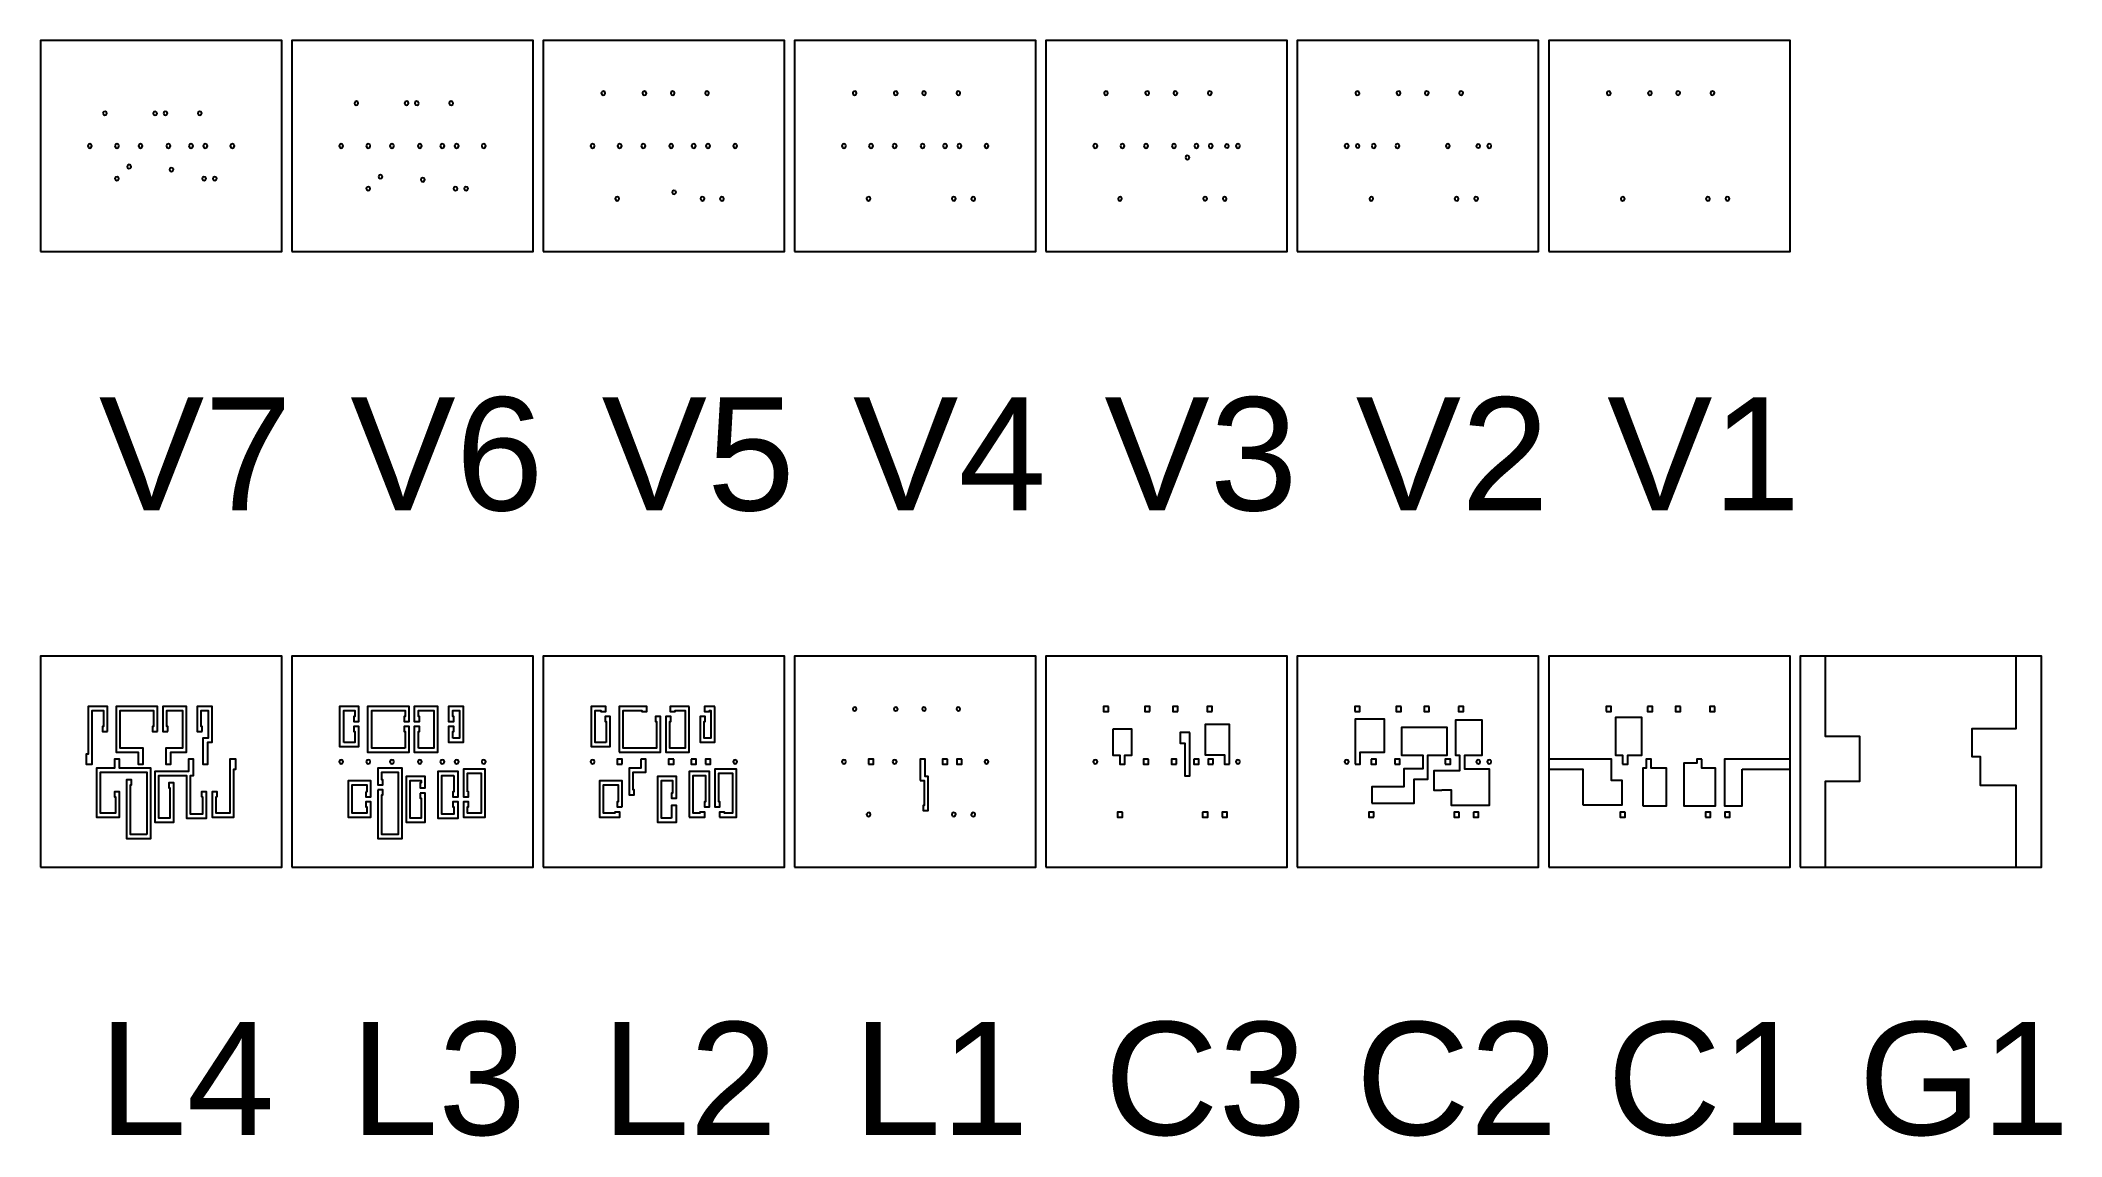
# Model space of a CAD drawing. Extents: x -2.4 to 37.8, y -7.5 to 14.4.
import ezdxf

# ---------------------------------------------------------------- set-up
doc = ezdxf.new("R2010")
doc.units = 0
doc.layers.get('0').update_dxf_attribs({"linetype": 'continuous'})
for name, color, linetype in [('C1', 132, 'continuous'), ('C2', 112, 'continuous'), ('C3', 92, 'continuous'), ('G1', 152, 'continuous'), ('L1', 72, 'continuous'), ('L2', 52, 'continuous'), ('L3', 32, 'continuous'), ('L4', 12, 'continuous'), ('V1', 142, 'continuous'), ('V2', 122, 'continuous'), ('V3', 102, 'continuous'), ('V4', 82, 'continuous'), ('V5', 62, 'continuous'), ('V6', 42, 'continuous'), ('V7', 22, 'continuous')]:
    doc.layers.add(name, color=color, linetype=linetype)
doc.styles.get("Standard").update_dxf_attribs({"font": 'ARIAL.TTF'})

msp = doc.modelspace()

# ---------------------------------------------------------------- linework, layer by layer
at = {"layer": 'C1'}
for points in [[(27.6, -2.1), (32.4, -2.1), (32.4, 2.1), (27.6, 2.1), (27.6, -2.1)], [(28.745, 1), (28.845, 1), (28.845, 1.1), (28.745, 1.1), (28.745, 1)], [(29.071, -0.05), (29.171, -0.05), (29.171, 0.13), (29.451, 0.13), (29.451, 0.879), (28.931, 0.879), (28.931, 0.13), (29.071, 0.13), (29.071, -0.05)], [(29.564, 1.1), (29.564, 1), (29.664, 1), (29.664, 1.1), (29.564, 1.1)], [(30.225, 1.1), (30.125, 1.1), (30.125, 1), (30.225, 1), (30.225, 1.1)], [(30.908, 1.1), (30.808, 1.1), (30.808, 1), (30.908, 1), (30.908, 1.1)], [(28.28, -0.859), (29.06, -0.859), (29.06, -0.37), (28.851, -0.37), (28.851, 0.05), (27.6, 0.05), (27.6, -0.15), (28.28, -0.15), (28.28, -0.859)], [(29.471, -0.879), (29.941, -0.879), (29.941, -0.13), (29.641, -0.13), (29.641, 0.05), (29.541, 0.05), (29.541, -0.13), (29.471, -0.13), (29.471, -0.879)], [(30.644, 0.05), (30.544, 0.05), (30.544, -0.03), (30.289, -0.03), (30.289, -0.879), (30.919, -0.879), (30.919, -0.13), (30.644, -0.13), (30.644, 0.05)], [(31.45, -0.15), (32.4, -0.15), (32.4, 0.05), (31.099, 0.05), (31.099, -0.879), (31.45, -0.879), (31.45, -0.15)], [(29.123, -1), (29.023, -1), (29.023, -1.1), (29.123, -1.1), (29.123, -1)], [(30.717, -1.1), (30.817, -1.1), (30.817, -1), (30.717, -1), (30.717, -1.1)], [(31.105, -1.1), (31.205, -1.1), (31.205, -1), (31.105, -1), (31.105, -1.1)]]:
    msp.add_lwpolyline(points, close=True, dxfattribs=at)
at = {"layer": 'C2'}
for points in [[(22.6, -2.1), (27.4, -2.1), (27.4, 2.1), (22.6, 2.1), (22.6, -2.1)], [(23.745, 1), (23.845, 1), (23.845, 1.1), (23.745, 1.1), (23.745, 1)], [(23.751, -0.05), (23.851, -0.05), (23.851, 0.188), (24.332, 0.188), (24.332, 0.844), (23.751, 0.844), (23.751, -0.05)], [(24.664, 1.1), (24.564, 1.1), (24.564, 1), (24.664, 1), (24.664, 1.1)], [(25.225, 1.1), (25.125, 1.1), (25.125, 1), (25.225, 1), (25.225, 1.1)], [(25.475, -0.56), (25.66, -0.56), (25.66, -0.863), (26.426, -0.863), (26.426, -0.15), (25.929, -0.15), (25.929, 0.13), (26.279, 0.13), (26.279, 0.829), (25.749, 0.829), (25.749, 0.13), (25.829, 0.13), (25.829, -0.18), (25.315, -0.18), (25.315, -0.563), (25.475, -0.563), (25.475, -0.56)], [(25.808, 1.1), (25.808, 1), (25.908, 1), (25.908, 1.1), (25.808, 1.1)], [(24.08, -0.823), (24.921, -0.823), (24.921, -0.347), (25.196, -0.347), (25.196, 0.13), (25.581, 0.13), (25.581, 0.679), (24.671, 0.679), (24.671, 0.13), (25.096, 0.13), (25.096, -0.14), (24.722, -0.14), (24.722, -0.5), (24.08, -0.5), (24.08, -0.823)], [(23.553, -0.029), (23.582, -0.041), (23.611, -0.029), (23.623, 0), (23.611, 0.029), (23.582, 0.041), (23.553, 0.029), (23.541, 0), (23.553, -0.029)], [(24.071, 0.05), (24.071, -0.05), (24.171, -0.05), (24.171, 0.05), (24.071, 0.05)], [(24.541, -0.05), (24.641, -0.05), (24.641, 0.05), (24.541, 0.05), (24.541, -0.05)], [(25.544, -0.05), (25.644, -0.05), (25.644, 0.05), (25.544, 0.05), (25.544, -0.05)], [(26.174, -0.03), (26.203, -0.039), (26.229, -0.025), (26.238, 0.004), (26.224, 0.03), (26.195, 0.039), (26.169, 0.025), (26.16, -0.004), (26.174, -0.03)], [(26.447, 0.029), (26.418, 0.041), (26.389, 0.029), (26.377, 0), (26.389, -0.029), (26.418, -0.041), (26.447, -0.029), (26.459, 0), (26.447, 0.029)], [(24.123, -1.1), (24.123, -1), (24.023, -1), (24.023, -1.1), (24.123, -1.1)], [(25.817, -1), (25.717, -1), (25.717, -1.1), (25.817, -1.1), (25.817, -1)], [(26.105, -1), (26.105, -1.1), (26.205, -1.1), (26.205, -1), (26.105, -1)]]:
    msp.add_lwpolyline(points, close=True, dxfattribs=at)
at = {"layer": 'C3'}
for points in [[(17.6, -2.1), (22.4, -2.1), (22.4, 2.1), (17.6, 2.1), (17.6, -2.1)], [(18.845, 1.1), (18.745, 1.1), (18.745, 1), (18.845, 1), (18.845, 1.1)], [(19.664, 1), (19.664, 1.1), (19.564, 1.1), (19.564, 1), (19.664, 1)], [(20.225, 1), (20.225, 1.1), (20.125, 1.1), (20.125, 1), (20.225, 1)], [(20.908, 1), (20.908, 1.1), (20.808, 1.1), (20.808, 1), (20.908, 1)], [(18.931, 0.649), (18.931, 0.13), (19.071, 0.13), (19.071, -0.05), (19.171, -0.05), (19.171, 0.13), (19.311, 0.13), (19.311, 0.649), (18.931, 0.649)], [(20.465, 0.58), (20.27, 0.58), (20.27, 0.37), (20.365, 0.37), (20.365, -0.28), (20.465, -0.28), (20.465, 0.58)], [(21.249, -0.05), (21.249, 0.744), (20.768, 0.744), (20.768, 0.138), (21.149, 0.138), (21.149, -0.05), (21.249, -0.05)], [(18.553, -0.029), (18.582, -0.041), (18.611, -0.029), (18.623, 0), (18.611, 0.029), (18.582, 0.041), (18.553, 0.029), (18.541, 0), (18.553, -0.029)], [(19.641, 0.05), (19.541, 0.05), (19.541, -0.05), (19.641, -0.05), (19.641, 0.05)], [(20.196, -0.05), (20.196, 0.05), (20.096, 0.05), (20.096, -0.05), (20.196, -0.05)], [(20.544, 0.05), (20.544, -0.05), (20.644, -0.05), (20.644, 0.05), (20.544, 0.05)], [(20.929, -0.05), (20.929, 0.05), (20.829, 0.05), (20.829, -0.05), (20.929, -0.05)], [(21.447, 0.029), (21.418, 0.041), (21.389, 0.029), (21.377, 0), (21.389, -0.029), (21.418, -0.041), (21.447, -0.029), (21.459, 0), (21.447, 0.029)], [(19.123, -1), (19.023, -1), (19.023, -1.1), (19.123, -1.1), (19.123, -1)], [(20.717, -1), (20.717, -1.1), (20.817, -1.1), (20.817, -1), (20.717, -1)], [(21.105, -1.1), (21.205, -1.1), (21.205, -1), (21.105, -1), (21.105, -1.1)]]:
    msp.add_lwpolyline(points, close=True, dxfattribs=at)
at = {"layer": 'G1'}
for points in [[(32.6, -2.1), (37.4, -2.1), (37.4, 2.1), (32.6, 2.1), (32.6, -2.1)], [(33.1, -2.1), (36.9, -2.1), (36.9, -0.47), (36.19, -0.47), (36.19, 0.1), (36.02, 0.1), (36.02, 0.66), (36.9, 0.66), (36.9, 2.1), (33.1, 2.1), (33.1, 0.51), (33.78, 0.51), (33.78, -0.39), (33.1, -0.39), (33.1, -2.1)]]:
    msp.add_lwpolyline(points, close=True, dxfattribs=at)
at = {"layer": 'L1'}
for points in [[(12.6, -2.1), (17.4, -2.1), (17.4, 2.1), (12.6, 2.1), (12.6, -2.1)], [(13.77, 1.08), (13.756, 1.054), (13.765, 1.025), (13.792, 1.011), (13.82, 1.02), (13.834, 1.046), (13.825, 1.075), (13.799, 1.089), (13.77, 1.08)], [(14.589, 1.08), (14.575, 1.054), (14.584, 1.025), (14.61, 1.011), (14.639, 1.02), (14.653, 1.046), (14.644, 1.075), (14.617, 1.089), (14.589, 1.08)], [(15.179, 1.011), (15.205, 1.025), (15.214, 1.054), (15.2, 1.08), (15.172, 1.089), (15.145, 1.075), (15.136, 1.046), (15.15, 1.02), (15.179, 1.011)], [(15.833, 1.02), (15.862, 1.011), (15.888, 1.025), (15.897, 1.054), (15.884, 1.08), (15.855, 1.089), (15.828, 1.075), (15.82, 1.046), (15.833, 1.02)], [(13.553, -0.029), (13.582, -0.041), (13.611, -0.029), (13.623, 0), (13.611, 0.029), (13.582, 0.041), (13.553, 0.029), (13.541, 0), (13.553, -0.029)], [(14.071, -0.05), (14.171, -0.05), (14.171, 0.05), (14.071, 0.05), (14.071, -0.05)], [(14.55, 0), (14.562, -0.029), (14.591, -0.041), (14.62, -0.029), (14.632, 0), (14.62, 0.029), (14.591, 0.041), (14.562, 0.029), (14.55, 0)], [(15.096, -0.372), (15.175, -0.372), (15.175, -0.872), (15.155, -0.872), (15.155, -0.972), (15.255, -0.972), (15.255, -0.292), (15.196, -0.292), (15.196, 0.05), (15.096, 0.05), (15.096, -0.372)], [(15.644, 0.05), (15.544, 0.05), (15.544, -0.05), (15.644, -0.05), (15.644, 0.05)], [(15.929, 0.05), (15.829, 0.05), (15.829, -0.05), (15.929, -0.05), (15.929, 0.05)], [(16.447, 0.029), (16.418, 0.041), (16.389, 0.029), (16.377, 0), (16.389, -0.029), (16.418, -0.041), (16.447, -0.029), (16.459, 0), (16.447, 0.029)], [(14.077, -1.011), (14.048, -1.02), (14.034, -1.046), (14.043, -1.075), (14.07, -1.089), (14.098, -1.08), (14.112, -1.054), (14.103, -1.025), (14.077, -1.011)], [(15.742, -1.08), (15.771, -1.089), (15.797, -1.075), (15.806, -1.046), (15.792, -1.02), (15.764, -1.011), (15.737, -1.025), (15.728, -1.054), (15.742, -1.08)], [(16.13, -1.08), (16.158, -1.089), (16.185, -1.075), (16.194, -1.046), (16.18, -1.02), (16.151, -1.011), (16.125, -1.025), (16.116, -1.054), (16.13, -1.08)]]:
    msp.add_lwpolyline(points, close=True, dxfattribs=at)
at = {"layer": 'L2'}
for points in [[(7.6, -2.1), (12.4, -2.1), (12.4, 2.1), (7.6, 2.1), (7.6, -2.1)], [(8.853, 0.382), (8.632, 0.382), (8.632, 1.02), (8.745, 1.02), (8.745, 1), (8.845, 1), (8.845, 1.1), (8.552, 1.1), (8.552, 0.302), (8.933, 0.302), (8.933, 0.9), (8.833, 0.9), (8.833, 0.8), (8.853, 0.8), (8.853, 0.382)], [(9.109, 0.192), (9.932, 0.192), (9.932, 0.9), (9.832, 0.9), (9.832, 0.8), (9.852, 0.8), (9.852, 0.272), (9.189, 0.272), (9.189, 1.02), (9.564, 1.02), (9.564, 1), (9.664, 1), (9.664, 1.1), (9.109, 1.1), (9.109, 0.192)], [(10.503, 1.1), (10.125, 1.1), (10.125, 1), (10.225, 1), (10.225, 1.02), (10.423, 1.02), (10.423, 0.272), (10.117, 0.272), (10.117, 0.8), (10.137, 0.8), (10.137, 0.9), (10.037, 0.9), (10.037, 0.192), (10.503, 0.192), (10.503, 1.1)], [(11.016, 1.1), (10.808, 1.1), (10.808, 1), (10.908, 1), (10.908, 1.02), (10.936, 1.02), (10.936, 0.472), (10.8, 0.472), (10.8, 0.8), (10.82, 0.8), (10.82, 0.9), (10.72, 0.9), (10.72, 0.392), (11.016, 0.392), (11.016, 1.1)], [(8.553, -0.029), (8.582, -0.041), (8.611, -0.029), (8.623, 0), (8.611, 0.029), (8.582, 0.041), (8.553, 0.029), (8.541, 0), (8.553, -0.029)], [(9.171, -0.05), (9.171, 0.05), (9.071, 0.05), (9.071, -0.05), (9.171, -0.05)], [(9.541, 0.05), (9.541, -0.13), (9.313, -0.13), (9.313, -0.66), (9.413, -0.66), (9.413, -0.56), (9.393, -0.56), (9.393, -0.21), (9.641, -0.21), (9.641, 0.05), (9.541, 0.05)], [(10.196, 0.05), (10.096, 0.05), (10.096, -0.05), (10.196, -0.05), (10.196, 0.05)], [(10.544, 0.05), (10.544, -0.05), (10.644, -0.05), (10.644, 0.05), (10.544, 0.05)], [(10.829, -0.05), (10.929, -0.05), (10.929, 0.05), (10.829, 0.05), (10.829, -0.05)], [(11.447, 0.029), (11.418, 0.041), (11.389, 0.029), (11.377, 0), (11.389, -0.029), (11.418, -0.041), (11.447, -0.029), (11.459, 0), (11.447, 0.029)], [(9.171, -0.9), (9.171, -0.38), (8.718, -0.38), (8.718, -1.1), (9.123, -1.1), (9.123, -1), (9.023, -1), (9.023, -1.02), (8.798, -1.02), (8.798, -0.46), (9.091, -0.46), (9.091, -0.8), (9.071, -0.8), (9.071, -0.9), (9.171, -0.9)], [(10.155, -1.12), (9.956, -1.12), (9.956, -0.372), (10.175, -0.372), (10.175, -0.622), (10.155, -0.622), (10.155, -0.722), (10.255, -0.722), (10.255, -0.292), (9.876, -0.292), (9.876, -1.2), (10.255, -1.2), (10.255, -0.872), (10.155, -0.872), (10.155, -1.12)], [(10.505, -1.1), (10.817, -1.1), (10.817, -1), (10.717, -1), (10.717, -1.02), (10.585, -1.02), (10.585, -0.272), (10.826, -0.272), (10.826, -0.8), (10.806, -0.8), (10.806, -0.9), (10.906, -0.9), (10.906, -0.192), (10.505, -0.192), (10.505, -1.1)], [(11.105, -1.1), (11.448, -1.1), (11.448, -0.15), (11.017, -0.15), (11.017, -0.9), (11.117, -0.9), (11.117, -0.8), (11.097, -0.8), (11.097, -0.23), (11.368, -0.23), (11.368, -1.02), (11.205, -1.02), (11.205, -1), (11.105, -1), (11.105, -1.1)]]:
    msp.add_lwpolyline(points, close=True, dxfattribs=at)
at = {"layer": 'L3'}
for points in [[(2.6, -2.1), (7.4, -2.1), (7.4, 2.1), (2.6, 2.1), (2.6, -2.1)], [(3.632, 0.382), (3.632, 1.02), (3.853, 1.02), (3.853, 0.9), (3.833, 0.9), (3.833, 0.8), (3.933, 0.8), (3.933, 1.1), (3.552, 1.1), (3.552, 0.302), (3.933, 0.302), (3.933, 0.7), (3.833, 0.7), (3.833, 0.6), (3.853, 0.6), (3.853, 0.382), (3.632, 0.382)], [(4.852, 0.272), (4.189, 0.272), (4.189, 1.02), (4.852, 1.02), (4.852, 0.9), (4.832, 0.9), (4.832, 0.8), (4.932, 0.8), (4.932, 1.1), (4.109, 1.1), (4.109, 0.192), (4.932, 0.192), (4.932, 0.7), (4.832, 0.7), (4.832, 0.6), (4.852, 0.6), (4.852, 0.272)], [(5.117, 0.272), (5.117, 0.6), (5.137, 0.6), (5.137, 0.7), (5.037, 0.7), (5.037, 0.192), (5.503, 0.192), (5.503, 1.1), (5.037, 1.1), (5.037, 0.8), (5.137, 0.8), (5.137, 0.9), (5.117, 0.9), (5.117, 1.02), (5.423, 1.02), (5.423, 0.272), (5.117, 0.272)], [(5.8, 0.472), (5.8, 0.6), (5.82, 0.6), (5.82, 0.7), (5.72, 0.7), (5.72, 0.392), (6.016, 0.392), (6.016, 1.1), (5.72, 1.1), (5.72, 0.8), (5.82, 0.8), (5.82, 0.9), (5.8, 0.9), (5.8, 1.02), (5.936, 1.02), (5.936, 0.472), (5.8, 0.472)], [(3.553, -0.029), (3.582, -0.041), (3.611, -0.029), (3.623, 0), (3.611, 0.029), (3.582, 0.041), (3.553, 0.029), (3.541, 0), (3.553, -0.029)], [(4.08, 0), (4.092, -0.029), (4.121, -0.041), (4.15, -0.029), (4.162, 0), (4.15, 0.029), (4.121, 0.041), (4.092, 0.029), (4.08, 0)], [(4.562, -0.029), (4.591, -0.041), (4.62, -0.029), (4.632, 0), (4.62, 0.029), (4.591, 0.041), (4.562, 0.029), (4.55, 0), (4.562, -0.029)], [(5.175, -0.029), (5.187, 0), (5.175, 0.029), (5.146, 0.041), (5.117, 0.029), (5.105, 0), (5.117, -0.029), (5.146, -0.041), (5.175, -0.029)], [(5.553, 0), (5.565, -0.029), (5.594, -0.041), (5.623, -0.029), (5.635, 0), (5.623, 0.029), (5.594, 0.041), (5.565, 0.029), (5.553, 0)], [(5.85, 0.029), (5.838, 0), (5.85, -0.029), (5.879, -0.041), (5.908, -0.029), (5.92, 0), (5.908, 0.029), (5.879, 0.041), (5.85, 0.029)], [(6.447, 0.029), (6.418, 0.041), (6.389, 0.029), (6.377, 0), (6.389, -0.029), (6.418, -0.041), (6.447, -0.029), (6.459, 0), (6.447, 0.029)], [(4.071, -0.6), (4.071, -0.7), (4.171, -0.7), (4.171, -0.38), (3.718, -0.38), (3.718, -1.1), (4.171, -1.1), (4.171, -0.8), (4.071, -0.8), (4.071, -0.9), (4.091, -0.9), (4.091, -1.02), (3.798, -1.02), (3.798, -0.46), (4.091, -0.46), (4.091, -0.6), (4.071, -0.6)], [(4.313, -0.56), (4.313, -1.53), (4.797, -1.53), (4.797, -0.13), (4.313, -0.13), (4.313, -0.46), (4.413, -0.46), (4.413, -0.36), (4.393, -0.36), (4.393, -0.21), (4.717, -0.21), (4.717, -1.45), (4.393, -1.45), (4.393, -0.66), (4.413, -0.66), (4.413, -0.56), (4.313, -0.56)], [(5.155, -0.622), (5.155, -0.722), (5.175, -0.722), (5.175, -1.12), (4.956, -1.12), (4.956, -0.372), (5.175, -0.372), (5.175, -0.422), (5.155, -0.422), (5.155, -0.522), (5.255, -0.522), (5.255, -0.292), (4.876, -0.292), (4.876, -1.2), (5.255, -1.2), (5.255, -0.622), (5.155, -0.622)], [(5.826, -0.272), (5.826, -0.6), (5.806, -0.6), (5.806, -0.7), (5.906, -0.7), (5.906, -0.192), (5.505, -0.192), (5.505, -1.12), (5.906, -1.12), (5.906, -0.8), (5.806, -0.8), (5.806, -0.9), (5.826, -0.9), (5.826, -1.04), (5.585, -1.04), (5.585, -0.272), (5.826, -0.272)], [(6.097, -0.6), (6.097, -0.23), (6.368, -0.23), (6.368, -1.02), (6.097, -1.02), (6.097, -0.9), (6.117, -0.9), (6.117, -0.8), (6.017, -0.8), (6.017, -1.1), (6.448, -1.1), (6.448, -0.15), (6.017, -0.15), (6.017, -0.7), (6.117, -0.7), (6.117, -0.6), (6.097, -0.6)]]:
    msp.add_lwpolyline(points, close=True, dxfattribs=at)
at = {"layer": 'L4'}
for points in [[(-2.4, -2.1), (2.4, -2.1), (2.4, 2.1), (-2.4, 2.1), (-2.4, -2.1)], [(-1.067, 0.6), (-1.067, 1.1), (-1.448, 1.1), (-1.448, 0.15), (-1.49, 0.15), (-1.49, -0.05), (-1.368, -0.05), (-1.368, 1.02), (-1.147, 1.02), (-1.147, 0.7), (-1.167, 0.7), (-1.167, 0.6), (-1.067, 0.6)], [(-0.068, 0.6), (-0.068, 1.1), (-0.891, 1.1), (-0.891, 0.192), (-0.459, 0.192), (-0.459, -0.05), (-0.359, -0.05), (-0.359, 0.272), (-0.811, 0.272), (-0.811, 1.02), (-0.148, 1.02), (-0.148, 0.7), (-0.168, 0.7), (-0.168, 0.6), (-0.068, 0.6)], [(0.137, 0.6), (0.137, 0.7), (0.117, 0.7), (0.117, 1.02), (0.423, 1.02), (0.423, 0.272), (0.096, 0.272), (0.096, -0.05), (0.196, -0.05), (0.196, 0.192), (0.503, 0.192), (0.503, 1.1), (0.037, 1.1), (0.037, 0.6), (0.137, 0.6)], [(0.82, 0.6), (0.82, 0.7), (0.8, 0.7), (0.8, 1.02), (0.936, 1.02), (0.936, 0.472), (0.829, 0.472), (0.829, -0.05), (0.929, -0.05), (0.929, 0.392), (1.016, 0.392), (1.016, 1.1), (0.72, 1.1), (0.72, 0.6), (0.82, 0.6)], [(-0.283, -1.45), (-0.607, -1.45), (-0.607, -0.46), (-0.587, -0.46), (-0.587, -0.36), (-0.687, -0.36), (-0.687, -1.53), (-0.203, -1.53), (-0.203, -0.13), (-0.829, -0.13), (-0.829, 0.05), (-0.929, 0.05), (-0.929, -0.13), (-1.282, -0.13), (-1.282, -1.1), (-0.829, -1.1), (-0.829, -0.6), (-0.929, -0.6), (-0.929, -0.7), (-0.909, -0.7), (-0.909, -1.02), (-1.202, -1.02), (-1.202, -0.21), (-0.283, -0.21), (-0.283, -1.45)], [(0.806, -0.7), (0.826, -0.7), (0.826, -1.04), (0.585, -1.04), (0.585, -0.272), (0.644, -0.272), (0.644, 0.05), (0.544, 0.05), (0.544, -0.192), (-0.124, -0.192), (-0.124, -1.2), (0.255, -1.2), (0.255, -0.422), (0.155, -0.422), (0.155, -0.522), (0.175, -0.522), (0.175, -1.12), (-0.044, -1.12), (-0.044, -0.272), (0.505, -0.272), (0.505, -1.12), (0.906, -1.12), (0.906, -0.6), (0.806, -0.6), (0.806, -0.7)], [(1.117, -0.7), (1.117, -0.6), (1.017, -0.6), (1.017, -1.1), (1.448, -1.1), (1.448, -0.15), (1.49, -0.15), (1.49, 0.05), (1.368, 0.05), (1.368, -1.02), (1.097, -1.02), (1.097, -0.7), (1.117, -0.7)]]:
    msp.add_lwpolyline(points, close=True, dxfattribs=at)
at = {"layer": 'V1'}
for points in [[(27.6, 10.15), (32.4, 10.15), (32.4, 14.35), (27.6, 14.35), (27.6, 10.15)], [(28.799, 13.339), (28.77, 13.33), (28.756, 13.304), (28.765, 13.275), (28.792, 13.261), (28.82, 13.27), (28.834, 13.296), (28.825, 13.325), (28.799, 13.339)], [(29.617, 13.339), (29.589, 13.33), (29.575, 13.304), (29.584, 13.275), (29.61, 13.261), (29.639, 13.27), (29.653, 13.296), (29.644, 13.325), (29.617, 13.339)], [(30.15, 13.27), (30.179, 13.261), (30.205, 13.275), (30.214, 13.304), (30.2, 13.33), (30.172, 13.339), (30.145, 13.325), (30.136, 13.296), (30.15, 13.27)], [(30.862, 13.261), (30.888, 13.275), (30.897, 13.304), (30.884, 13.33), (30.855, 13.339), (30.828, 13.325), (30.82, 13.296), (30.833, 13.27), (30.862, 13.261)], [(29.048, 11.23), (29.034, 11.204), (29.043, 11.175), (29.07, 11.161), (29.098, 11.17), (29.112, 11.196), (29.103, 11.225), (29.077, 11.239), (29.048, 11.23)], [(30.771, 11.161), (30.797, 11.175), (30.806, 11.204), (30.792, 11.23), (30.764, 11.239), (30.737, 11.225), (30.728, 11.196), (30.742, 11.17), (30.771, 11.161)], [(31.158, 11.161), (31.185, 11.175), (31.194, 11.204), (31.18, 11.23), (31.151, 11.239), (31.125, 11.225), (31.116, 11.196), (31.13, 11.17), (31.158, 11.161)]]:
    msp.add_lwpolyline(points, close=True, dxfattribs=at)
at = {"layer": 'V2'}
for points in [[(22.6, 10.15), (27.4, 10.15), (27.4, 14.35), (22.6, 14.35), (22.6, 10.15)], [(23.799, 13.339), (23.77, 13.33), (23.756, 13.304), (23.765, 13.275), (23.792, 13.261), (23.82, 13.27), (23.834, 13.296), (23.825, 13.325), (23.799, 13.339)], [(24.617, 13.339), (24.589, 13.33), (24.575, 13.304), (24.584, 13.275), (24.61, 13.261), (24.639, 13.27), (24.653, 13.296), (24.644, 13.325), (24.617, 13.339)], [(25.15, 13.27), (25.179, 13.261), (25.205, 13.275), (25.214, 13.304), (25.2, 13.33), (25.172, 13.339), (25.145, 13.325), (25.136, 13.296), (25.15, 13.27)], [(25.833, 13.27), (25.862, 13.261), (25.888, 13.275), (25.897, 13.304), (25.884, 13.33), (25.855, 13.339), (25.828, 13.325), (25.82, 13.296), (25.833, 13.27)], [(23.553, 12.221), (23.582, 12.209), (23.611, 12.221), (23.623, 12.25), (23.611, 12.279), (23.582, 12.291), (23.553, 12.279), (23.541, 12.25), (23.553, 12.221)], [(23.797, 12.289), (23.771, 12.275), (23.762, 12.246), (23.776, 12.22), (23.805, 12.211), (23.831, 12.225), (23.84, 12.254), (23.826, 12.28), (23.797, 12.289)], [(24.08, 12.25), (24.092, 12.221), (24.121, 12.209), (24.15, 12.221), (24.162, 12.25), (24.15, 12.279), (24.121, 12.291), (24.092, 12.279), (24.08, 12.25)], [(24.55, 12.25), (24.562, 12.221), (24.591, 12.209), (24.62, 12.221), (24.632, 12.25), (24.62, 12.279), (24.591, 12.291), (24.562, 12.279), (24.55, 12.25)], [(25.565, 12.221), (25.594, 12.209), (25.623, 12.221), (25.635, 12.25), (25.623, 12.279), (25.594, 12.291), (25.565, 12.279), (25.553, 12.25), (25.565, 12.221)], [(26.174, 12.22), (26.203, 12.211), (26.229, 12.225), (26.238, 12.254), (26.224, 12.28), (26.195, 12.289), (26.169, 12.275), (26.16, 12.246), (26.174, 12.22)], [(26.447, 12.279), (26.418, 12.291), (26.389, 12.279), (26.377, 12.25), (26.389, 12.221), (26.418, 12.209), (26.447, 12.221), (26.459, 12.25), (26.447, 12.279)], [(24.048, 11.23), (24.034, 11.204), (24.043, 11.175), (24.07, 11.161), (24.098, 11.17), (24.112, 11.196), (24.103, 11.225), (24.077, 11.239), (24.048, 11.23)], [(25.771, 11.161), (25.797, 11.175), (25.806, 11.204), (25.792, 11.23), (25.764, 11.239), (25.737, 11.225), (25.728, 11.196), (25.742, 11.17), (25.771, 11.161)], [(26.13, 11.17), (26.158, 11.161), (26.185, 11.175), (26.194, 11.204), (26.18, 11.23), (26.151, 11.239), (26.125, 11.225), (26.116, 11.196), (26.13, 11.17)]]:
    msp.add_lwpolyline(points, close=True, dxfattribs=at)
at = {"layer": 'V3'}
for points in [[(17.6, 10.15), (22.4, 10.15), (22.4, 14.35), (17.6, 14.35), (17.6, 10.15)], [(18.799, 13.339), (18.77, 13.33), (18.756, 13.304), (18.765, 13.275), (18.792, 13.261), (18.82, 13.27), (18.834, 13.296), (18.825, 13.325), (18.799, 13.339)], [(19.617, 13.339), (19.589, 13.33), (19.575, 13.304), (19.584, 13.275), (19.61, 13.261), (19.639, 13.27), (19.653, 13.296), (19.644, 13.325), (19.617, 13.339)], [(20.15, 13.27), (20.179, 13.261), (20.205, 13.275), (20.214, 13.304), (20.2, 13.33), (20.172, 13.339), (20.145, 13.325), (20.136, 13.296), (20.15, 13.27)], [(20.833, 13.27), (20.862, 13.261), (20.888, 13.275), (20.897, 13.304), (20.884, 13.33), (20.855, 13.339), (20.828, 13.325), (20.82, 13.296), (20.833, 13.27)], [(18.553, 12.221), (18.582, 12.209), (18.611, 12.221), (18.623, 12.25), (18.611, 12.279), (18.582, 12.291), (18.553, 12.279), (18.541, 12.25), (18.553, 12.221)], [(19.08, 12.25), (19.092, 12.221), (19.121, 12.209), (19.15, 12.221), (19.162, 12.25), (19.15, 12.279), (19.121, 12.291), (19.092, 12.279), (19.08, 12.25)], [(19.55, 12.25), (19.562, 12.221), (19.591, 12.209), (19.62, 12.221), (19.632, 12.25), (19.62, 12.279), (19.591, 12.291), (19.562, 12.279), (19.55, 12.25)], [(20.105, 12.25), (20.117, 12.221), (20.146, 12.209), (20.175, 12.221), (20.187, 12.25), (20.175, 12.279), (20.146, 12.291), (20.117, 12.279), (20.105, 12.25)], [(20.565, 12.221), (20.594, 12.209), (20.623, 12.221), (20.635, 12.25), (20.623, 12.279), (20.594, 12.291), (20.565, 12.279), (20.553, 12.25), (20.565, 12.221)], [(20.85, 12.221), (20.879, 12.209), (20.908, 12.221), (20.92, 12.25), (20.908, 12.279), (20.879, 12.291), (20.85, 12.279), (20.838, 12.25), (20.85, 12.221)], [(21.174, 12.22), (21.203, 12.211), (21.229, 12.225), (21.238, 12.254), (21.224, 12.28), (21.195, 12.289), (21.169, 12.275), (21.16, 12.246), (21.174, 12.22)], [(21.447, 12.279), (21.418, 12.291), (21.389, 12.279), (21.377, 12.25), (21.389, 12.221), (21.418, 12.209), (21.447, 12.221), (21.459, 12.25), (21.447, 12.279)], [(20.376, 12.016), (20.39, 11.99), (20.419, 11.981), (20.445, 11.995), (20.454, 12.024), (20.44, 12.05), (20.411, 12.059), (20.385, 12.045), (20.376, 12.016)], [(19.048, 11.23), (19.034, 11.204), (19.043, 11.175), (19.07, 11.161), (19.098, 11.17), (19.112, 11.196), (19.103, 11.225), (19.077, 11.239), (19.048, 11.23)], [(20.771, 11.161), (20.797, 11.175), (20.806, 11.204), (20.792, 11.23), (20.764, 11.239), (20.737, 11.225), (20.728, 11.196), (20.742, 11.17), (20.771, 11.161)], [(21.13, 11.17), (21.158, 11.161), (21.185, 11.175), (21.194, 11.204), (21.18, 11.23), (21.151, 11.239), (21.125, 11.225), (21.116, 11.196), (21.13, 11.17)]]:
    msp.add_lwpolyline(points, close=True, dxfattribs=at)
at = {"layer": 'V4'}
for points in [[(12.6, 10.15), (17.4, 10.15), (17.4, 14.35), (12.6, 14.35), (12.6, 10.15)], [(13.799, 13.339), (13.77, 13.33), (13.756, 13.304), (13.765, 13.275), (13.792, 13.261), (13.82, 13.27), (13.834, 13.296), (13.825, 13.325), (13.799, 13.339)], [(14.617, 13.339), (14.589, 13.33), (14.575, 13.304), (14.584, 13.275), (14.61, 13.261), (14.639, 13.27), (14.653, 13.296), (14.644, 13.325), (14.617, 13.339)], [(15.15, 13.27), (15.179, 13.261), (15.205, 13.275), (15.214, 13.304), (15.2, 13.33), (15.172, 13.339), (15.145, 13.325), (15.136, 13.296), (15.15, 13.27)], [(15.833, 13.27), (15.862, 13.261), (15.888, 13.275), (15.897, 13.304), (15.884, 13.33), (15.855, 13.339), (15.828, 13.325), (15.82, 13.296), (15.833, 13.27)], [(13.553, 12.221), (13.582, 12.209), (13.611, 12.221), (13.623, 12.25), (13.611, 12.279), (13.582, 12.291), (13.553, 12.279), (13.541, 12.25), (13.553, 12.221)], [(14.08, 12.25), (14.092, 12.221), (14.121, 12.209), (14.15, 12.221), (14.162, 12.25), (14.15, 12.279), (14.121, 12.291), (14.092, 12.279), (14.08, 12.25)], [(14.55, 12.25), (14.562, 12.221), (14.591, 12.209), (14.62, 12.221), (14.632, 12.25), (14.62, 12.279), (14.591, 12.291), (14.562, 12.279), (14.55, 12.25)], [(15.105, 12.25), (15.117, 12.221), (15.146, 12.209), (15.175, 12.221), (15.187, 12.25), (15.175, 12.279), (15.146, 12.291), (15.117, 12.279), (15.105, 12.25)], [(15.565, 12.221), (15.594, 12.209), (15.623, 12.221), (15.635, 12.25), (15.623, 12.279), (15.594, 12.291), (15.565, 12.279), (15.553, 12.25), (15.565, 12.221)], [(15.85, 12.221), (15.879, 12.209), (15.908, 12.221), (15.92, 12.25), (15.908, 12.279), (15.879, 12.291), (15.85, 12.279), (15.838, 12.25), (15.85, 12.221)], [(16.447, 12.279), (16.418, 12.291), (16.389, 12.279), (16.377, 12.25), (16.389, 12.221), (16.418, 12.209), (16.447, 12.221), (16.459, 12.25), (16.447, 12.279)], [(14.048, 11.23), (14.034, 11.204), (14.043, 11.175), (14.07, 11.161), (14.098, 11.17), (14.112, 11.196), (14.103, 11.225), (14.077, 11.239), (14.048, 11.23)], [(15.771, 11.161), (15.797, 11.175), (15.806, 11.204), (15.792, 11.23), (15.764, 11.239), (15.737, 11.225), (15.728, 11.196), (15.742, 11.17), (15.771, 11.161)], [(16.13, 11.17), (16.158, 11.161), (16.185, 11.175), (16.194, 11.204), (16.18, 11.23), (16.151, 11.239), (16.125, 11.225), (16.116, 11.196), (16.13, 11.17)]]:
    msp.add_lwpolyline(points, close=True, dxfattribs=at)
at = {"layer": 'V5'}
for points in [[(7.6, 10.15), (12.4, 10.15), (12.4, 14.35), (7.6, 14.35), (7.6, 10.15)], [(8.77, 13.33), (8.756, 13.304), (8.765, 13.275), (8.792, 13.261), (8.82, 13.27), (8.834, 13.296), (8.825, 13.325), (8.799, 13.339), (8.77, 13.33)], [(9.589, 13.33), (9.575, 13.304), (9.584, 13.275), (9.61, 13.261), (9.639, 13.27), (9.653, 13.296), (9.644, 13.325), (9.617, 13.339), (9.589, 13.33)], [(10.179, 13.261), (10.205, 13.275), (10.214, 13.304), (10.2, 13.33), (10.172, 13.339), (10.145, 13.325), (10.136, 13.296), (10.15, 13.27), (10.179, 13.261)], [(10.833, 13.27), (10.862, 13.261), (10.888, 13.275), (10.897, 13.304), (10.884, 13.33), (10.855, 13.339), (10.828, 13.325), (10.82, 13.296), (10.833, 13.27)], [(8.553, 12.221), (8.582, 12.209), (8.611, 12.221), (8.623, 12.25), (8.611, 12.279), (8.582, 12.291), (8.553, 12.279), (8.541, 12.25), (8.553, 12.221)], [(9.092, 12.279), (9.08, 12.25), (9.092, 12.221), (9.121, 12.209), (9.15, 12.221), (9.162, 12.25), (9.15, 12.279), (9.121, 12.291), (9.092, 12.279)], [(9.55, 12.25), (9.562, 12.221), (9.591, 12.209), (9.62, 12.221), (9.632, 12.25), (9.62, 12.279), (9.591, 12.291), (9.562, 12.279), (9.55, 12.25)], [(10.117, 12.221), (10.146, 12.209), (10.175, 12.221), (10.187, 12.25), (10.175, 12.279), (10.146, 12.291), (10.117, 12.279), (10.105, 12.25), (10.117, 12.221)], [(10.565, 12.221), (10.594, 12.209), (10.623, 12.221), (10.635, 12.25), (10.623, 12.279), (10.594, 12.291), (10.565, 12.279), (10.553, 12.25), (10.565, 12.221)], [(10.85, 12.221), (10.879, 12.209), (10.908, 12.221), (10.92, 12.25), (10.908, 12.279), (10.879, 12.291), (10.85, 12.279), (10.838, 12.25), (10.85, 12.221)], [(11.447, 12.279), (11.418, 12.291), (11.389, 12.279), (11.377, 12.25), (11.389, 12.221), (11.418, 12.209), (11.447, 12.221), (11.459, 12.25), (11.447, 12.279)], [(10.23, 11.358), (10.201, 11.367), (10.175, 11.353), (10.166, 11.324), (10.18, 11.298), (10.209, 11.289), (10.235, 11.303), (10.244, 11.332), (10.23, 11.358)], [(9.077, 11.239), (9.048, 11.23), (9.034, 11.204), (9.043, 11.175), (9.07, 11.161), (9.098, 11.17), (9.112, 11.196), (9.103, 11.225), (9.077, 11.239)], [(10.742, 11.17), (10.771, 11.161), (10.797, 11.175), (10.806, 11.204), (10.792, 11.23), (10.764, 11.239), (10.737, 11.225), (10.728, 11.196), (10.742, 11.17)], [(11.13, 11.17), (11.158, 11.161), (11.185, 11.175), (11.194, 11.204), (11.18, 11.23), (11.151, 11.239), (11.125, 11.225), (11.116, 11.196), (11.13, 11.17)]]:
    msp.add_lwpolyline(points, close=True, dxfattribs=at)
at = {"layer": 'V6'}
for points in [[(2.6, 10.15), (7.4, 10.15), (7.4, 14.35), (2.6, 14.35), (2.6, 10.15)], [(3.914, 13.125), (3.887, 13.139), (3.858, 13.13), (3.844, 13.104), (3.853, 13.075), (3.88, 13.061), (3.908, 13.07), (3.922, 13.096), (3.914, 13.125)], [(4.907, 13.07), (4.921, 13.096), (4.912, 13.125), (4.886, 13.139), (4.857, 13.13), (4.843, 13.104), (4.852, 13.075), (4.879, 13.061), (4.907, 13.07)], [(5.126, 13.104), (5.112, 13.13), (5.083, 13.139), (5.057, 13.125), (5.048, 13.096), (5.062, 13.07), (5.091, 13.061), (5.117, 13.075), (5.126, 13.104)], [(5.8, 13.075), (5.809, 13.104), (5.795, 13.13), (5.767, 13.139), (5.74, 13.125), (5.731, 13.096), (5.745, 13.07), (5.774, 13.061), (5.8, 13.075)], [(3.553, 12.221), (3.582, 12.209), (3.611, 12.221), (3.623, 12.25), (3.611, 12.279), (3.582, 12.291), (3.553, 12.279), (3.541, 12.25), (3.553, 12.221)], [(4.08, 12.25), (4.092, 12.221), (4.121, 12.209), (4.15, 12.221), (4.162, 12.25), (4.15, 12.279), (4.121, 12.291), (4.092, 12.279), (4.08, 12.25)], [(4.562, 12.221), (4.591, 12.209), (4.62, 12.221), (4.632, 12.25), (4.62, 12.279), (4.591, 12.291), (4.562, 12.279), (4.55, 12.25), (4.562, 12.221)], [(5.175, 12.221), (5.187, 12.25), (5.175, 12.279), (5.146, 12.291), (5.117, 12.279), (5.105, 12.25), (5.117, 12.221), (5.146, 12.209), (5.175, 12.221)], [(5.553, 12.25), (5.565, 12.221), (5.594, 12.209), (5.623, 12.221), (5.635, 12.25), (5.623, 12.279), (5.594, 12.291), (5.565, 12.279), (5.553, 12.25)], [(5.85, 12.279), (5.838, 12.25), (5.85, 12.221), (5.879, 12.209), (5.908, 12.221), (5.92, 12.25), (5.908, 12.279), (5.879, 12.291), (5.85, 12.279)], [(6.447, 12.279), (6.418, 12.291), (6.389, 12.279), (6.377, 12.25), (6.389, 12.221), (6.418, 12.209), (6.447, 12.221), (6.459, 12.25), (6.447, 12.279)], [(4.324, 11.644), (4.332, 11.615), (4.359, 11.601), (4.388, 11.61), (4.402, 11.636), (4.393, 11.665), (4.366, 11.679), (4.338, 11.67), (4.324, 11.644)], [(4.096, 11.43), (4.082, 11.404), (4.091, 11.375), (4.117, 11.361), (4.146, 11.37), (4.16, 11.396), (4.151, 11.425), (4.125, 11.439), (4.096, 11.43)], [(5.209, 11.539), (5.235, 11.553), (5.244, 11.582), (5.23, 11.608), (5.201, 11.617), (5.175, 11.603), (5.166, 11.574), (5.18, 11.548), (5.209, 11.539)], [(5.859, 11.361), (5.886, 11.375), (5.895, 11.404), (5.881, 11.43), (5.852, 11.439), (5.825, 11.425), (5.817, 11.396), (5.831, 11.37), (5.859, 11.361)], [(6.036, 11.425), (6.028, 11.396), (6.042, 11.37), (6.07, 11.361), (6.097, 11.375), (6.106, 11.404), (6.092, 11.43), (6.063, 11.439), (6.036, 11.425)]]:
    msp.add_lwpolyline(points, close=True, dxfattribs=at)
at = {"layer": 'V7'}
for points in [[(-2.4, 10.15), (2.4, 10.15), (2.4, 14.35), (-2.4, 14.35), (-2.4, 10.15)], [(-1.156, 12.904), (-1.147, 12.875), (-1.12, 12.861), (-1.092, 12.87), (-1.078, 12.896), (-1.086, 12.925), (-1.113, 12.939), (-1.142, 12.93), (-1.156, 12.904)], [(-0.121, 12.861), (-0.093, 12.87), (-0.079, 12.896), (-0.088, 12.925), (-0.114, 12.939), (-0.143, 12.93), (-0.157, 12.904), (-0.148, 12.875), (-0.121, 12.861)], [(0.048, 12.896), (0.062, 12.87), (0.091, 12.861), (0.117, 12.875), (0.126, 12.904), (0.112, 12.93), (0.083, 12.939), (0.057, 12.925), (0.048, 12.896)], [(0.767, 12.939), (0.74, 12.925), (0.731, 12.896), (0.745, 12.87), (0.774, 12.861), (0.8, 12.875), (0.809, 12.904), (0.795, 12.93), (0.767, 12.939)], [(-1.447, 12.221), (-1.418, 12.209), (-1.389, 12.221), (-1.377, 12.25), (-1.389, 12.279), (-1.418, 12.291), (-1.447, 12.279), (-1.459, 12.25), (-1.447, 12.221)], [(-0.92, 12.25), (-0.908, 12.221), (-0.879, 12.209), (-0.85, 12.221), (-0.838, 12.25), (-0.85, 12.279), (-0.879, 12.291), (-0.908, 12.279), (-0.92, 12.25)], [(-0.438, 12.221), (-0.409, 12.209), (-0.38, 12.221), (-0.368, 12.25), (-0.38, 12.279), (-0.409, 12.291), (-0.438, 12.279), (-0.45, 12.25), (-0.438, 12.221)], [(0.175, 12.221), (0.187, 12.25), (0.175, 12.279), (0.146, 12.291), (0.117, 12.279), (0.105, 12.25), (0.117, 12.221), (0.146, 12.209), (0.175, 12.221)], [(0.553, 12.25), (0.565, 12.221), (0.594, 12.209), (0.623, 12.221), (0.635, 12.25), (0.623, 12.279), (0.594, 12.291), (0.565, 12.279), (0.553, 12.25)], [(0.85, 12.279), (0.838, 12.25), (0.85, 12.221), (0.879, 12.209), (0.908, 12.221), (0.92, 12.25), (0.908, 12.279), (0.879, 12.291), (0.85, 12.279)], [(1.447, 12.279), (1.418, 12.291), (1.389, 12.279), (1.377, 12.25), (1.389, 12.221), (1.418, 12.209), (1.447, 12.221), (1.459, 12.25), (1.447, 12.279)], [(-0.634, 11.879), (-0.662, 11.87), (-0.676, 11.844), (-0.668, 11.815), (-0.641, 11.801), (-0.612, 11.81), (-0.598, 11.836), (-0.607, 11.865), (-0.634, 11.879)], [(0.201, 11.817), (0.175, 11.803), (0.166, 11.774), (0.18, 11.748), (0.209, 11.739), (0.235, 11.753), (0.244, 11.782), (0.23, 11.808), (0.201, 11.817)], [(-0.875, 11.639), (-0.904, 11.63), (-0.918, 11.604), (-0.909, 11.575), (-0.883, 11.561), (-0.854, 11.57), (-0.84, 11.596), (-0.849, 11.625), (-0.875, 11.639)], [(0.825, 11.625), (0.817, 11.596), (0.831, 11.57), (0.859, 11.561), (0.886, 11.575), (0.895, 11.604), (0.881, 11.63), (0.852, 11.639), (0.825, 11.625)], [(1.036, 11.625), (1.028, 11.596), (1.042, 11.57), (1.07, 11.561), (1.097, 11.575), (1.106, 11.604), (1.092, 11.63), (1.063, 11.639), (1.036, 11.625)]]:
    msp.add_lwpolyline(points, close=True, dxfattribs=at)

# ---------------------------------------------------------------- texts
at = {"color": 22}
msp.add_text('V7', height=2.25, dxfattribs=at).set_placement((-1.238, 5))
at = {"color": 42}
msp.add_text('V6', height=2.25, dxfattribs=at).set_placement((3.763, 5))
at = {"color": 62}
msp.add_text('V5', height=2.25, dxfattribs=at).set_placement((8.762, 5))
at = {"color": 82}
msp.add_text('V4', height=2.25, dxfattribs=at).set_placement((13.762, 5))
at = {"color": 102}
msp.add_text('V3', height=2.25, dxfattribs=at).set_placement((18.762, 5))
at = {"color": 122}
msp.add_text('V2', height=2.25, dxfattribs=at).set_placement((23.762, 5))
at = {"color": 142}
msp.add_text('V1', height=2.25, dxfattribs=at).set_placement((28.762, 5))
at = {"color": 12}
msp.add_text('L4', height=2.25, dxfattribs=at).set_placement((-1.238, -7.425))
at = {"color": 32}
msp.add_text('L3', height=2.25, dxfattribs=at).set_placement((3.763, -7.425))
at = {"color": 52}
msp.add_text('L2', height=2.25, dxfattribs=at).set_placement((8.762, -7.425))
at = {"color": 72}
msp.add_text('L1', height=2.25, dxfattribs=at).set_placement((13.762, -7.425))
at = {"color": 92}
msp.add_text('C3', height=2.25, dxfattribs=at).set_placement((18.762, -7.425))
at = {"color": 112}
msp.add_text('C2', height=2.25, dxfattribs=at).set_placement((23.762, -7.425))
at = {"color": 132}
msp.add_text('C1', height=2.25, dxfattribs=at).set_placement((28.762, -7.425))
at = {"color": 152}
msp.add_text('G1', height=2.25, dxfattribs=at).set_placement((33.763, -7.425))

doc.saveas('drawing.dxf')
